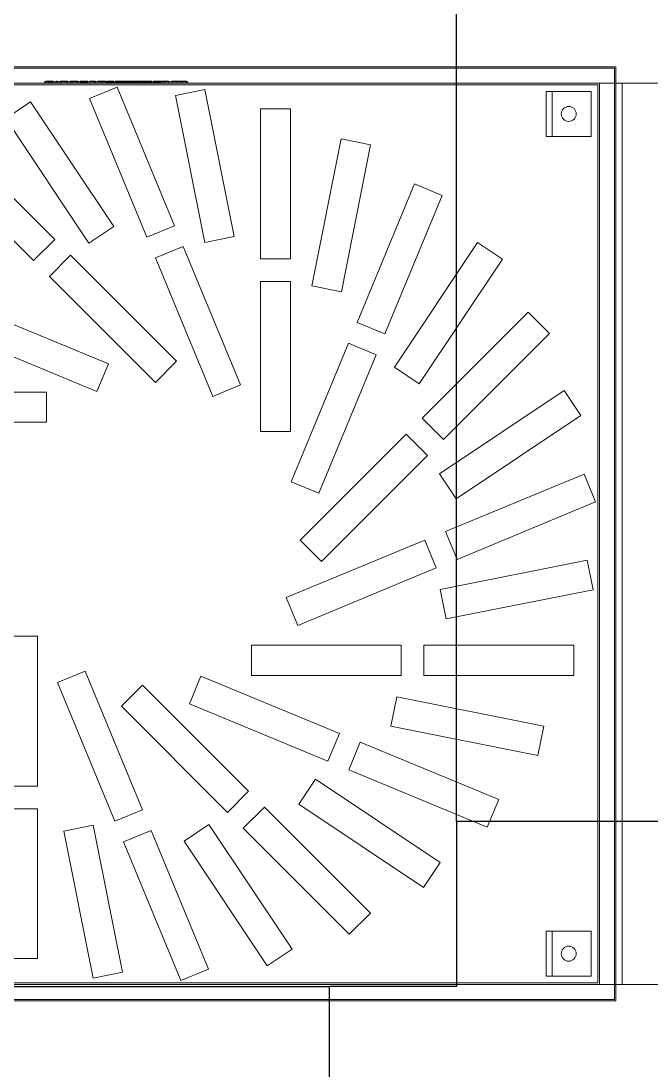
# Model space of a CAD drawing. Header units: inches. Extents: x -172 to 5713, y -54 to 3470.
# Drawn here: x 4688 to 4730, y 972.6 to 1042.6 of the extents above; entities that cross this region are included whole.
import ezdxf

# ---------------------------------------------------------------- set-up
doc = ezdxf.new("R2010")
doc.units = ezdxf.units.IN
doc.header["$MEASUREMENT"] = 0
doc.layers.add('MTY-EMIS-KANALI', color=150, linetype='Continuous', lineweight=0)
doc.layers.add('VDI3805_Objects', color=7, linetype='Continuous', lineweight=0)
doc.layers.add('MTY-UFLEME-KANALI', color=20, linetype='Continuous')

# ---------------------------------------------------------------- blocks, each defined once
blk = doc.blocks.new('150_970_03')
at = {"layer": 'VDI3805_Objects', "color": 7}
for p, q in [((-0.0696, 0.3005), (-0.0696, 0.3015)), ((-0.0696, 0.3015), (0.026, 0.3015)), ((0.026, 0.3005), (0.026, 0.3015)), ((0.026, 0.3005), (-0.0696, 0.3005))]:
    blk.add_line(p, q, dxfattribs=at)
at = {"layer": 'VDI3805_Objects', "color": 38}
for p, q in [((-0.06715, 0.3018), (-0.06884, 0.3018)), ((-0.06884, 0.3018), (-0.06884, 0.3006)), ((-0.06884, 0.3018), (-0.0666, 0.3018)), ((-0.06527, 0.3018), (-0.06715, 0.3018)), ((-0.06715, 0.3018), (-0.06715, 0.3006)), ((-0.0666, 0.3018), (-0.0666, 0.3006)), ((-0.065, 0.3018), (-0.06527, 0.3018)), ((-0.06527, 0.3018), (-0.06527, 0.3006)), ((-0.065, 0.3018), (-0.06382, 0.3018)), ((-0.065, 0.3018), (-0.065, 0.3006)), ((-0.06382, 0.3018), (-0.06382, 0.3006)), ((-0.06094, 0.3018), (-0.06214, 0.3018)), ((-0.06214, 0.3006), (-0.06214, 0.3018)), ((-0.06094, 0.3006), (-0.06094, 0.3018)), ((-0.05834, 0.3018), (-0.05944, 0.3018)), ((-0.05944, 0.3018), (-0.05944, 0.3006)), ((-0.05944, 0.3018), (-0.05833, 0.3018)), ((-0.05532, 0.3018), (-0.05834, 0.3018)), ((-0.05834, 0.3018), (-0.05834, 0.3006)), ((-0.05833, 0.3018), (-0.05833, 0.3006)), ((-0.05833, 0.3018), (-0.05534, 0.3018)), ((-0.05534, 0.3018), (-0.05534, 0.3006)), ((-0.05534, 0.3018), (-0.05414, 0.3018)), ((-0.05414, 0.3018), (-0.05532, 0.3018)), ((-0.05532, 0.3018), (-0.05532, 0.3006)), ((-0.05414, 0.3018), (-0.05414, 0.3006)), ((-0.05134, 0.3018), (-0.05254, 0.3018)), ((-0.05254, 0.3018), (-0.05254, 0.3006)), ((-0.04864, 0.3018), (-0.05134, 0.3018)), ((-0.05134, 0.3018), (-0.05134, 0.3006)), ((-0.04864, 0.3018), (-0.04754, 0.3018)), ((-0.04864, 0.3018), (-0.04864, 0.3006)), ((-0.04754, 0.3018), (-0.04754, 0.3006)), ((-0.04592, 0.3018), (-0.04593, 0.3018)), ((-0.04593, 0.3018), (-0.04593, 0.3006)), ((-0.04593, 0.3018), (-0.04537, 0.3018)), ((-0.04537, 0.3018), (-0.04593, 0.3018)), ((-0.04593, 0.3018), (-0.04593, 0.3006)), ((-0.04593, 0.3018), (-0.04592, 0.3018)), ((-0.04592, 0.3018), (-0.04559, 0.3018)), ((-0.04558, 0.3018), (-0.04592, 0.3018)), ((-0.04592, 0.3018), (-0.04592, 0.3006)), ((-0.04559, 0.3018), (-0.04559, 0.3006)), ((-0.04559, 0.3018), (-0.04532, 0.3018)), ((-0.04531, 0.3018), (-0.04558, 0.3018)), ((-0.04558, 0.3018), (-0.04558, 0.3006)), ((-0.04537, 0.3018), (-0.04537, 0.3006)), ((-0.04537, 0.3018), (-0.04477, 0.3018)), ((-0.04477, 0.3018), (-0.04537, 0.3018)), ((-0.04537, 0.3018), (-0.04537, 0.3006)), ((-0.04532, 0.3018), (-0.04532, 0.3006)), ((-0.04532, 0.3018), (-0.045, 0.3018)), ((-0.04499, 0.3018), (-0.04531, 0.3018)), ((-0.04531, 0.3018), (-0.04531, 0.3006)), ((-0.045, 0.3018), (-0.045, 0.3006)), ((-0.045, 0.3018), (-0.04465, 0.3018)), ((-0.04464, 0.3018), (-0.04499, 0.3018)), ((-0.04499, 0.3018), (-0.04499, 0.3006)), ((-0.04477, 0.3018), (-0.04477, 0.3006)), ((-0.04477, 0.3018), (-0.04415, 0.3018)), ((-0.04415, 0.3018), (-0.04477, 0.3018)), ((-0.04477, 0.3018), (-0.04477, 0.3006)), ((-0.04465, 0.3018), (-0.04465, 0.3006)), ((-0.04465, 0.3018), (-0.04428, 0.3018)), ((-0.04427, 0.3018), (-0.04464, 0.3018)), ((-0.04464, 0.3018), (-0.04464, 0.3006)), ((-0.04428, 0.3018), (-0.04428, 0.3006)), ((-0.04428, 0.3018), (-0.04392, 0.3018)), ((-0.04391, 0.3018), (-0.04427, 0.3018)), ((-0.04427, 0.3018), (-0.04427, 0.3006)), ((-0.04415, 0.3018), (-0.04415, 0.3006)), ((-0.04415, 0.3018), (-0.04353, 0.3018)), ((-0.04353, 0.3018), (-0.04415, 0.3018)), ((-0.04415, 0.3018), (-0.04415, 0.3006)), ((-0.04392, 0.3018), (-0.04392, 0.3006)), ((-0.04392, 0.3018), (-0.04356, 0.3018)), ((-0.04355, 0.3018), (-0.04391, 0.3018)), ((-0.04391, 0.3018), (-0.04391, 0.3006)), ((-0.04356, 0.3018), (-0.04356, 0.3006)), ((-0.04356, 0.3018), (-0.04323, 0.3018)), ((-0.04322, 0.3018), (-0.04355, 0.3018)), ((-0.04355, 0.3018), (-0.04355, 0.3006)), ((-0.04353, 0.3018), (-0.04353, 0.3006)), ((-0.04353, 0.3018), (-0.04294, 0.3018)), ((-0.04294, 0.3018), (-0.04353, 0.3018)), ((-0.04353, 0.3018), (-0.04353, 0.3006)), ((-0.04323, 0.3018), (-0.04323, 0.3006)), ((-0.04323, 0.3018), (-0.04294, 0.3018)), ((-0.04293, 0.3018), (-0.04322, 0.3018)), ((-0.04322, 0.3018), (-0.04322, 0.3006)), ((-0.04294, 0.3018), (-0.04294, 0.3006)), ((-0.04294, 0.3018), (-0.0427, 0.3018)), ((-0.04294, 0.3018), (-0.04294, 0.3006)), ((-0.04294, 0.3018), (-0.04239, 0.3018)), ((-0.04239, 0.3018), (-0.04294, 0.3018)), ((-0.04294, 0.3018), (-0.04294, 0.3006)), ((-0.0427, 0.3018), (-0.04293, 0.3018)), ((-0.04293, 0.3018), (-0.04293, 0.3006)), ((-0.0427, 0.3018), (-0.0427, 0.3006)), ((-0.0427, 0.3018), (-0.04253, 0.3018)), ((-0.04252, 0.3018), (-0.0427, 0.3018)), ((-0.0427, 0.3018), (-0.0427, 0.3006)), ((-0.04253, 0.3018), (-0.04253, 0.3006)), ((-0.04253, 0.3018), (-0.04241, 0.3018)), ((-0.04241, 0.3018), (-0.04252, 0.3018)), ((-0.04252, 0.3018), (-0.04252, 0.3006)), ((-0.04241, 0.3018), (-0.04241, 0.3006)), ((-0.04241, 0.3018), (-0.04238, 0.3018)), ((-0.04238, 0.3018), (-0.04241, 0.3018)), ((-0.04241, 0.3018), (-0.04241, 0.3006)), ((-0.04239, 0.3018), (-0.04239, 0.3006)), ((-0.04239, 0.3018), (-0.04191, 0.3018)), ((-0.04191, 0.3018), (-0.04239, 0.3018)), ((-0.04239, 0.3018), (-0.04239, 0.3006)), ((-0.04238, 0.3018), (-0.04238, 0.3006)), ((-0.04191, 0.3018), (-0.04191, 0.3006)), ((-0.04191, 0.3018), (-0.04152, 0.3018)), ((-0.04152, 0.3018), (-0.04191, 0.3018)), ((-0.04191, 0.3018), (-0.04191, 0.3006)), ((-0.04152, 0.3018), (-0.04152, 0.3006)), ((-0.04152, 0.3018), (-0.04123, 0.3018)), ((-0.04123, 0.3018), (-0.04123, 0.3006)), ((-0.04123, 0.3018), (-0.04105, 0.3018)), ((-0.04105, 0.3018), (-0.04105, 0.3006)), ((-0.04105, 0.3018), (-0.04099, 0.3018)), ((-0.04099, 0.3018), (-0.04099, 0.3006)), ((-0.03944, 0.3018), (-0.03564, 0.3018)), ((-0.03944, 0.3018), (-0.03944, 0.3006)), ((-0.03944, 0.3018), (-0.03674, 0.3018)), ((-0.03674, 0.3018), (-0.03674, 0.3006)), ((-0.03564, 0.3018), (-0.03564, 0.3006)), ((-0.02894, 0.3018), (-0.03414, 0.3018)), ((-0.03414, 0.3018), (-0.03414, 0.3006)), ((-0.03414, 0.3018), (-0.03214, 0.3018)), ((-0.03214, 0.3018), (-0.03214, 0.3006)), ((-0.03214, 0.3018), (-0.03094, 0.3018)), ((-0.03094, 0.3018), (-0.03094, 0.3006)), ((-0.03094, 0.3018), (-0.02894, 0.3018)), ((-0.02894, 0.3018), (-0.02894, 0.3006)), ((-0.02808, 0.3018), (-0.02812, 0.3018)), ((-0.02812, 0.3018), (-0.02812, 0.3006)), ((-0.02808, 0.3018), (-0.02794, 0.3018)), ((-0.02808, 0.3018), (-0.02808, 0.3006)), ((-0.02794, 0.3018), (-0.02794, 0.3006)), ((-0.02794, 0.3018), (-0.02773, 0.3018)), ((-0.02776, 0.3006), (-0.02776, 0.3018)), ((-0.02776, 0.3018), (-0.02772, 0.3018)), ((-0.02773, 0.3018), (-0.02773, 0.3006)), ((-0.02773, 0.3018), (-0.02745, 0.3018)), ((-0.02772, 0.3006), (-0.02772, 0.3018)), ((-0.02772, 0.3018), (-0.02761, 0.3018)), ((-0.02761, 0.3006), (-0.02761, 0.3018)), ((-0.02761, 0.3018), (-0.02743, 0.3018)), ((-0.02745, 0.3018), (-0.02745, 0.3006)), ((-0.02745, 0.3018), (-0.0271, 0.3018)), ((-0.02743, 0.3006), (-0.02743, 0.3018)), ((-0.02743, 0.3018), (-0.02719, 0.3018)), ((-0.02719, 0.3006), (-0.02719, 0.3018)), ((-0.02719, 0.3018), (-0.0269, 0.3018)), ((-0.0271, 0.3018), (-0.0271, 0.3006)), ((-0.0271, 0.3018), (-0.0267, 0.3018)), ((-0.02628, 0.3018), (-0.02695, 0.3018)), ((-0.02695, 0.3018), (-0.02695, 0.3006)), ((-0.02695, 0.3018), (-0.0265, 0.3018)), ((-0.02693, 0.3018), (-0.02695, 0.3018)), ((-0.02695, 0.3018), (-0.02694, 0.3018)), ((-0.02695, 0.3018), (-0.02695, 0.3006)), ((-0.02694, 0.3018), (-0.0269, 0.3018)), ((-0.02694, 0.3018), (-0.02694, 0.3006)), ((-0.02687, 0.3018), (-0.02693, 0.3018)), ((-0.02693, 0.3018), (-0.02693, 0.3006)), ((-0.0269, 0.3006), (-0.0269, 0.3018)), ((-0.0269, 0.3018), (-0.02656, 0.3018)), ((-0.0269, 0.3018), (-0.02684, 0.3018)), ((-0.0269, 0.3018), (-0.0269, 0.3006)), ((-0.0268, 0.3018), (-0.02687, 0.3018)), ((-0.02687, 0.3018), (-0.02687, 0.3006)), ((-0.02674, 0.3018), (-0.02684, 0.3018)), ((-0.02684, 0.3018), (-0.02684, 0.3006)), ((-0.02669, 0.3018), (-0.0268, 0.3018)), ((-0.0268, 0.3018), (-0.0268, 0.3006)), ((-0.02663, 0.3018), (-0.02674, 0.3018)), ((-0.02674, 0.3018), (-0.02674, 0.3006)), ((-0.0267, 0.3018), (-0.0267, 0.3006)), ((-0.0267, 0.3018), (-0.02627, 0.3018)), ((-0.02657, 0.3018), (-0.02669, 0.3018)), ((-0.02669, 0.3018), (-0.02669, 0.3006)), ((-0.0265, 0.3018), (-0.02663, 0.3018)), ((-0.02663, 0.3018), (-0.02663, 0.3006)), ((-0.02643, 0.3018), (-0.02657, 0.3018)), ((-0.02657, 0.3018), (-0.02657, 0.3006)), ((-0.02656, 0.3006), (-0.02656, 0.3018)), ((-0.02656, 0.3018), (-0.0262, 0.3018)), ((-0.02653, 0.3006), (-0.02653, 0.3018)), ((-0.02653, 0.3018), (-0.02652, 0.3018)), ((-0.02652, 0.3006), (-0.02652, 0.3018)), ((-0.02652, 0.3018), (-0.0265, 0.3018)), ((-0.02635, 0.3018), (-0.0265, 0.3018)), ((-0.0265, 0.3018), (-0.0265, 0.3006)), ((-0.0265, 0.3018), (-0.0265, 0.3006)), ((-0.0265, 0.3018), (-0.02582, 0.3018)), ((-0.0265, 0.3006), (-0.0265, 0.3018)), ((-0.0265, 0.3018), (-0.02647, 0.3018)), ((-0.02647, 0.3006), (-0.02647, 0.3018)), ((-0.02647, 0.3018), (-0.02643, 0.3018)), ((-0.02628, 0.3018), (-0.02643, 0.3018)), ((-0.02643, 0.3018), (-0.02643, 0.3006)), ((-0.02643, 0.3006), (-0.02643, 0.3018)), ((-0.02643, 0.3018), (-0.02638, 0.3018)), ((-0.02638, 0.3006), (-0.02638, 0.3018)), ((-0.02638, 0.3018), (-0.02633, 0.3018)), ((-0.0262, 0.3018), (-0.02635, 0.3018)), ((-0.02635, 0.3018), (-0.02635, 0.3006)), ((-0.02633, 0.3006), (-0.02633, 0.3018)), ((-0.02633, 0.3018), (-0.02626, 0.3018)), ((-0.02628, 0.3018), (-0.02628, 0.3006)), ((-0.02627, 0.3018), (-0.02627, 0.3006)), ((-0.02627, 0.3018), (-0.02582, 0.3018)), ((-0.02626, 0.3006), (-0.02626, 0.3018)), ((-0.0262, 0.3018), (-0.02626, 0.3018)), ((-0.0262, 0.3006), (-0.0262, 0.3018)), ((-0.0262, 0.3018), (-0.02582, 0.3018)), ((-0.02492, 0.3018), (-0.0262, 0.3018)), ((-0.0262, 0.3018), (-0.0262, 0.3006)), ((-0.02529, 0.3018), (-0.0262, 0.3018)), ((-0.02582, 0.3006), (-0.02582, 0.3018)), ((-0.02582, 0.3018), (-0.02544, 0.3018)), ((-0.02582, 0.3018), (-0.02537, 0.3018)), ((-0.02582, 0.3018), (-0.02582, 0.3006)), ((-0.02582, 0.3018), (-0.02529, 0.3018)), ((-0.02544, 0.3006), (-0.02544, 0.3018)), ((-0.02544, 0.3018), (-0.02508, 0.3018)), ((-0.02494, 0.3018), (-0.02537, 0.3018)), ((-0.02537, 0.3018), (-0.02537, 0.3006)), ((-0.02529, 0.3018), (-0.02529, 0.3006)), ((-0.02529, 0.3018), (-0.02492, 0.3018)), ((-0.02508, 0.3006), (-0.02508, 0.3018)), ((-0.02508, 0.3018), (-0.02474, 0.3018)), ((-0.02454, 0.3018), (-0.02494, 0.3018)), ((-0.02494, 0.3018), (-0.02494, 0.3006)), ((-0.02492, 0.3018), (-0.02492, 0.3006)), ((-0.02474, 0.3006), (-0.02474, 0.3018)), ((-0.02474, 0.3018), (-0.02445, 0.3018)), ((-0.02419, 0.3018), (-0.02454, 0.3018)), ((-0.02454, 0.3018), (-0.02454, 0.3006)), ((-0.02445, 0.3006), (-0.02445, 0.3018)), ((-0.02445, 0.3018), (-0.02421, 0.3018)), ((-0.02421, 0.3006), (-0.02421, 0.3018)), ((-0.02421, 0.3018), (-0.02403, 0.3018)), ((-0.02391, 0.3018), (-0.02419, 0.3018)), ((-0.02419, 0.3018), (-0.02419, 0.3006)), ((-0.02403, 0.3006), (-0.02403, 0.3018)), ((-0.02403, 0.3018), (-0.02392, 0.3018)), ((-0.02392, 0.3006), (-0.02392, 0.3018)), ((-0.02388, 0.3018), (-0.02392, 0.3018)), ((-0.02391, 0.3018), (-0.0237, 0.3018)), ((-0.02391, 0.3018), (-0.02391, 0.3006)), ((-0.02388, 0.3006), (-0.02388, 0.3018)), ((-0.0237, 0.3018), (-0.0237, 0.3006)), ((-0.0237, 0.3018), (-0.02356, 0.3018)), ((-0.02356, 0.3018), (-0.02356, 0.3006)), ((-0.02356, 0.3018), (-0.02352, 0.3018)), ((-0.02352, 0.3018), (-0.02352, 0.3006)), ((-0.02205, 0.3018), (-0.0224, 0.3018)), ((-0.0224, 0.3018), (-0.0224, 0.3006)), ((-0.0224, 0.3018), (-0.01929, 0.3018)), ((-0.01894, 0.3018), (-0.02205, 0.3018)), ((-0.02205, 0.3018), (-0.02205, 0.3006)), ((-0.01881, 0.3018), (-0.02192, 0.3018)), ((-0.02192, 0.3018), (-0.02192, 0.3006)), ((-0.02192, 0.3018), (-0.01351, 0.3018)), ((-0.02119, 0.3018), (-0.02155, 0.3018)), ((-0.02155, 0.3018), (-0.02155, 0.3006)), ((-0.02155, 0.3018), (-0.01844, 0.3018)), ((-0.01808, 0.3018), (-0.02119, 0.3018)), ((-0.02119, 0.3018), (-0.02119, 0.3006)), ((-0.02035, 0.3018), (-0.0207, 0.3018)), ((-0.0207, 0.3018), (-0.0207, 0.3006)), ((-0.0207, 0.3018), (-0.01759, 0.3018)), ((-0.01724, 0.3018), (-0.02035, 0.3018)), ((-0.02035, 0.3018), (-0.02035, 0.3006)), ((-0.01949, 0.3018), (-0.01984, 0.3018)), ((-0.01984, 0.3018), (-0.01984, 0.3006)), ((-0.01984, 0.3018), (-0.01673, 0.3018)), ((-0.01708, 0.3018), (-0.01949, 0.3018)), ((-0.01949, 0.3018), (-0.01949, 0.3006)), ((-0.01929, 0.3018), (-0.01929, 0.3006)), ((-0.01929, 0.3018), (-0.01894, 0.3018)), ((-0.01864, 0.3018), (-0.01899, 0.3018)), ((-0.01899, 0.3018), (-0.01899, 0.3006)), ((-0.01899, 0.3018), (-0.01758, 0.3018)), ((-0.01894, 0.3018), (-0.01894, 0.3006)), ((-0.0104, 0.3018), (-0.01881, 0.3018)), ((-0.01881, 0.3018), (-0.01881, 0.3006)), ((-0.01793, 0.3018), (-0.01864, 0.3018)), ((-0.01864, 0.3018), (-0.01864, 0.3006)), ((-0.01844, 0.3018), (-0.01844, 0.3006)), ((-0.01844, 0.3018), (-0.01808, 0.3018)), ((-0.01808, 0.3018), (-0.01808, 0.3006)), ((-0.01758, 0.3018), (-0.01793, 0.3018)), ((-0.01793, 0.3018), (-0.01793, 0.3006)), ((-0.01759, 0.3018), (-0.01759, 0.3006)), ((-0.01759, 0.3018), (-0.01724, 0.3018)), ((-0.01758, 0.3018), (-0.01758, 0.3006)), ((-0.01724, 0.3018), (-0.01724, 0.3006)), ((-0.01673, 0.3018), (-0.01708, 0.3018)), ((-0.01708, 0.3018), (-0.01708, 0.3006)), ((-0.01673, 0.3018), (-0.01673, 0.3006)), ((-0.01604, 0.3018), (-0.01293, 0.3018)), ((-0.01569, 0.3018), (-0.01604, 0.3018)), ((-0.01604, 0.3018), (-0.01604, 0.3006)), ((-0.01344, 0.3018), (-0.0157, 0.3018)), ((-0.0157, 0.3018), (-0.0157, 0.3006)), ((-0.0157, 0.3018), (-0.01535, 0.3018)), ((-0.01258, 0.3018), (-0.01569, 0.3018)), ((-0.01569, 0.3018), (-0.01569, 0.3006)), ((-0.01535, 0.3018), (-0.01379, 0.3018)), ((-0.01535, 0.3018), (-0.01535, 0.3006)), ((-0.0152, 0.3018), (-0.01208, 0.3018)), ((-0.01485, 0.3018), (-0.0152, 0.3018)), ((-0.0152, 0.3018), (-0.0152, 0.3006)), ((-0.01428, 0.3018), (-0.01485, 0.3018)), ((-0.01485, 0.3018), (-0.01485, 0.3006)), ((-0.01485, 0.3018), (-0.01457, 0.3018)), ((-0.01173, 0.3018), (-0.01485, 0.3018)), ((-0.01485, 0.3018), (-0.01485, 0.3006)), ((-0.01457, 0.3018), (-0.01457, 0.3006)), ((-0.01457, 0.3018), (-0.01428, 0.3018)), ((-0.01434, 0.3018), (-0.01123, 0.3018)), ((-0.01399, 0.3018), (-0.01434, 0.3018)), ((-0.01434, 0.3018), (-0.01434, 0.3006)), ((-0.01428, 0.3018), (-0.01428, 0.3006)), ((-0.01088, 0.3018), (-0.01399, 0.3018)), ((-0.01399, 0.3018), (-0.01399, 0.3006)), ((-0.01379, 0.3018), (-0.01379, 0.3006)), ((-0.01379, 0.3018), (-0.01344, 0.3018)), ((-0.01351, 0.3018), (-0.0104, 0.3018)), ((-0.01351, 0.3018), (-0.01351, 0.3006)), ((-0.01344, 0.3018), (-0.01344, 0.3006)), ((-0.01293, 0.3018), (-0.01293, 0.3006)), ((-0.01293, 0.3018), (-0.01258, 0.3018)), ((-0.01258, 0.3018), (-0.01258, 0.3006)), ((-0.01208, 0.3018), (-0.01208, 0.3006)), ((-0.01208, 0.3018), (-0.01173, 0.3018)), ((-0.01173, 0.3018), (-0.01173, 0.3006)), ((-0.01123, 0.3018), (-0.01123, 0.3006)), ((-0.01123, 0.3018), (-0.01088, 0.3018)), ((-0.01088, 0.3018), (-0.01088, 0.3006)), ((-0.0104, 0.3018), (-0.0104, 0.3006)), ((-0.00988, 0.3018), (-0.01, 0.3018)), ((-0.01, 0.3018), (-0.01, 0.3006)), ((-0.00954, 0.3018), (-0.00988, 0.3018)), ((-0.00988, 0.3018), (-0.00988, 0.3006)), ((-0.00899, 0.3018), (-0.00954, 0.3018)), ((-0.00954, 0.3018), (-0.00954, 0.3006)), ((-0.00824, 0.3018), (-0.00899, 0.3018)), ((-0.00899, 0.3018), (-0.00899, 0.3006)), ((-0.00733, 0.3018), (-0.00824, 0.3018)), ((-0.00824, 0.3018), (-0.00824, 0.3006)), ((-0.0063, 0.3018), (-0.00733, 0.3018)), ((-0.00733, 0.3018), (-0.00733, 0.3006)), ((-0.00724, 0.3018), (-0.0073, 0.3018)), ((-0.0073, 0.3006), (-0.0073, 0.3018)), ((-0.00724, 0.3006), (-0.00724, 0.3018)), ((-0.00705, 0.3018), (-0.00724, 0.3018)), ((-0.00705, 0.3006), (-0.00705, 0.3018)), ((-0.00674, 0.3018), (-0.00705, 0.3018)), ((-0.00674, 0.3006), (-0.00674, 0.3018)), ((-0.00633, 0.3018), (-0.00674, 0.3018)), ((-0.00633, 0.3006), (-0.00633, 0.3018)), ((-0.00583, 0.3018), (-0.00633, 0.3018)), ((-0.00517, 0.3018), (-0.0063, 0.3018)), ((-0.0063, 0.3018), (-0.0063, 0.3006)), ((-0.00583, 0.3006), (-0.00583, 0.3018)), ((-0.00526, 0.3018), (-0.00583, 0.3018)), ((-0.00464, 0.3018), (-0.00526, 0.3018)), ((-0.00526, 0.3006), (-0.00526, 0.3018)), ((-0.004, 0.3018), (-0.00517, 0.3018)), ((-0.00517, 0.3018), (-0.00517, 0.3006)), ((-0.00464, 0.3006), (-0.00464, 0.3018)), ((-0.004, 0.3018), (-0.00464, 0.3018)), ((-0.00283, 0.3018), (-0.004, 0.3018)), ((-0.004, 0.3018), (-0.004, 0.3006)), ((-0.00336, 0.3018), (-0.004, 0.3018)), ((-0.00336, 0.3006), (-0.00336, 0.3018)), ((-0.00274, 0.3018), (-0.00336, 0.3018)), ((-0.0017, 0.3018), (-0.00283, 0.3018)), ((-0.00283, 0.3018), (-0.00283, 0.3006)), ((-0.00274, 0.3006), (-0.00274, 0.3018)), ((-0.00217, 0.3018), (-0.00274, 0.3018)), ((-0.00217, 0.3006), (-0.00217, 0.3018)), ((-0.00167, 0.3018), (-0.00217, 0.3018)), ((-0.00067, 0.3018), (-0.0017, 0.3018)), ((-0.0017, 0.3018), (-0.0017, 0.3006)), ((-0.00167, 0.3006), (-0.00167, 0.3018)), ((-0.00126, 0.3018), (-0.00167, 0.3018)), ((-0.00126, 0.3006), (-0.00126, 0.3018)), ((-0.00095, 0.3018), (-0.00126, 0.3018)), ((-0.00095, 0.3006), (-0.00095, 0.3018)), ((-0.00076, 0.3018), (-0.00095, 0.3018)), ((-0.0007, 0.3018), (-0.00076, 0.3018)), ((-0.00076, 0.3006), (-0.00076, 0.3018)), ((-0.0007, 0.3006), (-0.0007, 0.3018)), ((0.00024, 0.3018), (-0.00067, 0.3018)), ((-0.00067, 0.3018), (-0.00067, 0.3006)), ((0.00099, 0.3018), (0.00024, 0.3018)), ((0.00024, 0.3018), (0.00024, 0.3006)), ((0.00154, 0.3018), (0.00099, 0.3018)), ((0.00099, 0.3018), (0.00099, 0.3006)), ((0.00188, 0.3018), (0.00154, 0.3018)), ((0.00154, 0.3018), (0.00154, 0.3006)), ((0.002, 0.3018), (0.00188, 0.3018)), ((0.00188, 0.3018), (0.00188, 0.3006)), ((0.002, 0.3018), (0.002, 0.3006)), ((0.00572, 0.3018), (0.0031, 0.3018)), ((0.0031, 0.3018), (0.0031, 0.3006)), ((0.0031, 0.3018), (0.00716, 0.3018)), ((0.00372, 0.3018), (0.00382, 0.3018)), ((0.00372, 0.3018), (0.0038, 0.3018)), ((0.00372, 0.3018), (0.00372, 0.3006)), ((0.0038, 0.3018), (0.00405, 0.3018)), ((0.0038, 0.3018), (0.0038, 0.3006)), ((0.00382, 0.3018), (0.00382, 0.3006)), ((0.00382, 0.3018), (0.00407, 0.3018)), ((0.00405, 0.3018), (0.00445, 0.3018)), ((0.00405, 0.3018), (0.00405, 0.3006)), ((0.00407, 0.3018), (0.00407, 0.3006)), ((0.00407, 0.3018), (0.00449, 0.3018)), ((0.00445, 0.3018), (0.005, 0.3018)), ((0.00445, 0.3018), (0.00445, 0.3006)), ((0.00449, 0.3018), (0.00449, 0.3006)), ((0.00449, 0.3018), (0.00504, 0.3018)), ((0.005, 0.3018), (0.00566, 0.3018)), ((0.005, 0.3018), (0.005, 0.3006)), ((0.00504, 0.3018), (0.00504, 0.3006)), ((0.00504, 0.3018), (0.00572, 0.3018)), ((0.00642, 0.3018), (0.00566, 0.3018)), ((0.00566, 0.3018), (0.00566, 0.3006)), ((0.00572, 0.3018), (0.00572, 0.3006)), ((0.00725, 0.3018), (0.00642, 0.3018)), ((0.00642, 0.3018), (0.00642, 0.3006)), ((0.0065, 0.3006), (0.0065, 0.3018)), ((0.0065, 0.3018), (0.00653, 0.3018)), ((0.00653, 0.3006), (0.00653, 0.3018)), ((0.00653, 0.3018), (0.00662, 0.3018)), ((0.00662, 0.3006), (0.00662, 0.3018)), ((0.00662, 0.3018), (0.00677, 0.3018)), ((0.00697, 0.3018), (0.00677, 0.3018)), ((0.00677, 0.3006), (0.00677, 0.3018)), ((0.00697, 0.3006), (0.00697, 0.3018)), ((0.00721, 0.3018), (0.00697, 0.3018)), ((0.00716, 0.3018), (0.00716, 0.3006)), ((0.00716, 0.3018), (0.0103, 0.3018)), ((0.00721, 0.3006), (0.00721, 0.3018)), ((0.00749, 0.3018), (0.00721, 0.3018)), ((0.0081, 0.3018), (0.00725, 0.3018)), ((0.00725, 0.3018), (0.00725, 0.3006)), ((0.00749, 0.3006), (0.00749, 0.3018)), ((0.00779, 0.3018), (0.00749, 0.3018)), ((0.00779, 0.3006), (0.00779, 0.3018)), ((0.0081, 0.3018), (0.00779, 0.3018)), ((0.0131, 0.3018), (0.0081, 0.3018)), ((0.0081, 0.3018), (0.0081, 0.3006)), ((0.0081, 0.3006), (0.0081, 0.3018)), ((0.0081, 0.3018), (0.0104, 0.3018)), ((0.0103, 0.3018), (0.0131, 0.3018)), ((0.0103, 0.3018), (0.0103, 0.3006)), ((0.0104, 0.3006), (0.0104, 0.3018)), ((0.0131, 0.3018), (0.0131, 0.3006)), ((0.025, 0.3018), (0.0153, 0.3018)), ((0.0153, 0.3018), (0.0153, 0.3006)), ((0.0153, 0.3018), (0.0185, 0.3018)), ((0.0185, 0.3018), (0.0218, 0.3018)), ((0.0185, 0.3018), (0.0185, 0.3006)), ((0.0218, 0.3018), (0.0218, 0.3006)), ((0.0218, 0.3018), (0.025, 0.3018)), ((0.025, 0.3018), (0.025, 0.3006)), ((-0.06884, 0.3006), (-0.06715, 0.3006)), ((-0.0666, 0.3006), (-0.06884, 0.3006)), ((-0.06715, 0.3006), (-0.06527, 0.3006)), ((-0.06527, 0.3006), (-0.065, 0.3006)), ((-0.06382, 0.3006), (-0.065, 0.3006)), ((-0.06094, 0.3006), (-0.06214, 0.3006)), ((-0.05944, 0.3006), (-0.05834, 0.3006)), ((-0.05833, 0.3006), (-0.05944, 0.3006)), ((-0.05834, 0.3006), (-0.05532, 0.3006)), ((-0.05534, 0.3006), (-0.05833, 0.3006)), ((-0.05414, 0.3006), (-0.05534, 0.3006)), ((-0.05532, 0.3006), (-0.05414, 0.3006)), ((-0.05254, 0.3006), (-0.05134, 0.3006)), ((-0.05134, 0.3006), (-0.04864, 0.3006)), ((-0.04754, 0.3006), (-0.04864, 0.3006)), ((-0.04593, 0.3006), (-0.04592, 0.3006)), ((-0.04537, 0.3006), (-0.04593, 0.3006)), ((-0.04593, 0.3006), (-0.04537, 0.3006)), ((-0.04592, 0.3006), (-0.04593, 0.3006)), ((-0.04559, 0.3006), (-0.04592, 0.3006)), ((-0.04592, 0.3006), (-0.04558, 0.3006)), ((-0.04532, 0.3006), (-0.04559, 0.3006)), ((-0.04558, 0.3006), (-0.04531, 0.3006)), ((-0.04477, 0.3006), (-0.04537, 0.3006)), ((-0.04537, 0.3006), (-0.04477, 0.3006)), ((-0.045, 0.3006), (-0.04532, 0.3006)), ((-0.04531, 0.3006), (-0.04499, 0.3006)), ((-0.04465, 0.3006), (-0.045, 0.3006)), ((-0.04499, 0.3006), (-0.04464, 0.3006)), ((-0.04415, 0.3006), (-0.04477, 0.3006)), ((-0.04477, 0.3006), (-0.04415, 0.3006)), ((-0.04428, 0.3006), (-0.04465, 0.3006)), ((-0.04464, 0.3006), (-0.04427, 0.3006)), ((-0.04392, 0.3006), (-0.04428, 0.3006)), ((-0.04427, 0.3006), (-0.04391, 0.3006)), ((-0.04353, 0.3006), (-0.04415, 0.3006)), ((-0.04415, 0.3006), (-0.04353, 0.3006)), ((-0.04356, 0.3006), (-0.04392, 0.3006)), ((-0.04391, 0.3006), (-0.04355, 0.3006)), ((-0.04323, 0.3006), (-0.04356, 0.3006)), ((-0.04355, 0.3006), (-0.04322, 0.3006)), ((-0.04294, 0.3006), (-0.04353, 0.3006)), ((-0.04353, 0.3006), (-0.04294, 0.3006)), ((-0.04294, 0.3006), (-0.04323, 0.3006)), ((-0.04322, 0.3006), (-0.04293, 0.3006)), ((-0.0427, 0.3006), (-0.04294, 0.3006)), ((-0.04239, 0.3006), (-0.04294, 0.3006)), ((-0.04294, 0.3006), (-0.04239, 0.3006)), ((-0.04293, 0.3006), (-0.0427, 0.3006)), ((-0.04253, 0.3006), (-0.0427, 0.3006)), ((-0.0427, 0.3006), (-0.04252, 0.3006)), ((-0.04241, 0.3006), (-0.04253, 0.3006)), ((-0.04252, 0.3006), (-0.04241, 0.3006)), ((-0.04238, 0.3006), (-0.04241, 0.3006)), ((-0.04241, 0.3006), (-0.04238, 0.3006)), ((-0.04191, 0.3006), (-0.04239, 0.3006)), ((-0.04239, 0.3006), (-0.04191, 0.3006)), ((-0.04152, 0.3006), (-0.04191, 0.3006)), ((-0.04191, 0.3006), (-0.04152, 0.3006)), ((-0.04123, 0.3006), (-0.04152, 0.3006)), ((-0.04105, 0.3006), (-0.04123, 0.3006)), ((-0.04099, 0.3006), (-0.04105, 0.3006)), ((-0.03564, 0.3006), (-0.03944, 0.3006)), ((-0.03674, 0.3006), (-0.03944, 0.3006)), ((-0.03414, 0.3006), (-0.02894, 0.3006)), ((-0.03214, 0.3006), (-0.03414, 0.3006)), ((-0.03094, 0.3006), (-0.03214, 0.3006)), ((-0.02894, 0.3006), (-0.03094, 0.3006)), ((-0.02812, 0.3006), (-0.02808, 0.3006)), ((-0.02794, 0.3006), (-0.02808, 0.3006)), ((-0.02773, 0.3006), (-0.02794, 0.3006)), ((-0.02772, 0.3006), (-0.02776, 0.3006)), ((-0.02745, 0.3006), (-0.02773, 0.3006)), ((-0.02761, 0.3006), (-0.02772, 0.3006)), ((-0.02743, 0.3006), (-0.02761, 0.3006)), ((-0.0271, 0.3006), (-0.02745, 0.3006)), ((-0.02719, 0.3006), (-0.02743, 0.3006)), ((-0.0269, 0.3006), (-0.02719, 0.3006)), ((-0.0267, 0.3006), (-0.0271, 0.3006)), ((-0.02695, 0.3006), (-0.02628, 0.3006)), ((-0.0265, 0.3006), (-0.02695, 0.3006)), ((-0.02694, 0.3006), (-0.02695, 0.3006)), ((-0.02695, 0.3006), (-0.02694, 0.3006)), ((-0.02693, 0.3006), (-0.02695, 0.3006)), ((-0.0269, 0.3006), (-0.02694, 0.3006)), ((-0.02687, 0.3006), (-0.02693, 0.3006)), ((-0.02656, 0.3006), (-0.0269, 0.3006)), ((-0.02684, 0.3006), (-0.0269, 0.3006)), ((-0.0268, 0.3006), (-0.02687, 0.3006)), ((-0.02684, 0.3006), (-0.02674, 0.3006)), ((-0.02669, 0.3006), (-0.0268, 0.3006)), ((-0.02674, 0.3006), (-0.02663, 0.3006)), ((-0.02627, 0.3006), (-0.0267, 0.3006)), ((-0.02657, 0.3006), (-0.02669, 0.3006)), ((-0.02663, 0.3006), (-0.0265, 0.3006)), ((-0.02643, 0.3006), (-0.02657, 0.3006)), ((-0.0262, 0.3006), (-0.02656, 0.3006)), ((-0.02652, 0.3006), (-0.02653, 0.3006)), ((-0.0265, 0.3006), (-0.02652, 0.3006)), ((-0.0265, 0.3006), (-0.02635, 0.3006)), ((-0.02582, 0.3006), (-0.0265, 0.3006)), ((-0.02647, 0.3006), (-0.0265, 0.3006)), ((-0.02643, 0.3006), (-0.02647, 0.3006)), ((-0.02628, 0.3006), (-0.02643, 0.3006)), ((-0.02638, 0.3006), (-0.02643, 0.3006)), ((-0.02633, 0.3006), (-0.02638, 0.3006)), ((-0.02635, 0.3006), (-0.0262, 0.3006)), ((-0.02626, 0.3006), (-0.02633, 0.3006)), ((-0.02582, 0.3006), (-0.02627, 0.3006)), ((-0.02626, 0.3006), (-0.0262, 0.3006)), ((-0.02582, 0.3006), (-0.0262, 0.3006)), ((-0.0262, 0.3006), (-0.02492, 0.3006)), ((-0.0262, 0.3006), (-0.02529, 0.3006)), ((-0.02544, 0.3006), (-0.02582, 0.3006)), ((-0.02537, 0.3006), (-0.02582, 0.3006)), ((-0.02529, 0.3006), (-0.02582, 0.3006)), ((-0.02508, 0.3006), (-0.02544, 0.3006)), ((-0.02537, 0.3006), (-0.02494, 0.3006)), ((-0.02492, 0.3006), (-0.02529, 0.3006)), ((-0.02474, 0.3006), (-0.02508, 0.3006)), ((-0.02494, 0.3006), (-0.02454, 0.3006)), ((-0.02445, 0.3006), (-0.02474, 0.3006)), ((-0.02454, 0.3006), (-0.02419, 0.3006)), ((-0.02421, 0.3006), (-0.02445, 0.3006)), ((-0.02403, 0.3006), (-0.02421, 0.3006)), ((-0.02419, 0.3006), (-0.02391, 0.3006)), ((-0.02392, 0.3006), (-0.02403, 0.3006)), ((-0.02392, 0.3006), (-0.02388, 0.3006)), ((-0.0237, 0.3006), (-0.02391, 0.3006)), ((-0.02356, 0.3006), (-0.0237, 0.3006)), ((-0.02352, 0.3006), (-0.02356, 0.3006)), ((-0.0224, 0.3006), (-0.02205, 0.3006)), ((-0.01929, 0.3006), (-0.0224, 0.3006)), ((-0.02205, 0.3006), (-0.01894, 0.3006)), ((-0.02192, 0.3006), (-0.01881, 0.3006)), ((-0.01351, 0.3006), (-0.02192, 0.3006)), ((-0.02155, 0.3006), (-0.02119, 0.3006)), ((-0.01844, 0.3006), (-0.02155, 0.3006)), ((-0.02119, 0.3006), (-0.01808, 0.3006)), ((-0.0207, 0.3006), (-0.02035, 0.3006)), ((-0.01759, 0.3006), (-0.0207, 0.3006)), ((-0.02035, 0.3006), (-0.01724, 0.3006)), ((-0.01984, 0.3006), (-0.01949, 0.3006)), ((-0.01673, 0.3006), (-0.01984, 0.3006)), ((-0.01949, 0.3006), (-0.01708, 0.3006)), ((-0.01894, 0.3006), (-0.01929, 0.3006)), ((-0.01899, 0.3006), (-0.01864, 0.3006)), ((-0.01758, 0.3006), (-0.01899, 0.3006)), ((-0.01881, 0.3006), (-0.0104, 0.3006)), ((-0.01864, 0.3006), (-0.01793, 0.3006)), ((-0.01808, 0.3006), (-0.01844, 0.3006)), ((-0.01793, 0.3006), (-0.01758, 0.3006)), ((-0.01724, 0.3006), (-0.01759, 0.3006)), ((-0.01708, 0.3006), (-0.01673, 0.3006)), ((-0.01293, 0.3006), (-0.01604, 0.3006)), ((-0.01604, 0.3006), (-0.01569, 0.3006)), ((-0.0157, 0.3006), (-0.01344, 0.3006)), ((-0.01535, 0.3006), (-0.0157, 0.3006)), ((-0.01569, 0.3006), (-0.01258, 0.3006)), ((-0.01379, 0.3006), (-0.01535, 0.3006)), ((-0.01208, 0.3006), (-0.0152, 0.3006)), ((-0.0152, 0.3006), (-0.01485, 0.3006)), ((-0.01485, 0.3006), (-0.01428, 0.3006)), ((-0.01457, 0.3006), (-0.01485, 0.3006)), ((-0.01485, 0.3006), (-0.01173, 0.3006)), ((-0.01428, 0.3006), (-0.01457, 0.3006)), ((-0.01123, 0.3006), (-0.01434, 0.3006)), ((-0.01434, 0.3006), (-0.01399, 0.3006)), ((-0.01399, 0.3006), (-0.01088, 0.3006)), ((-0.01344, 0.3006), (-0.01379, 0.3006)), ((-0.0104, 0.3006), (-0.01351, 0.3006)), ((-0.01258, 0.3006), (-0.01293, 0.3006)), ((-0.01173, 0.3006), (-0.01208, 0.3006)), ((-0.01088, 0.3006), (-0.01123, 0.3006)), ((-0.00988, 0.3006), (-0.01, 0.3006)), ((-0.00988, 0.3006), (-0.00954, 0.3006)), ((-0.00954, 0.3006), (-0.00899, 0.3006)), ((-0.00899, 0.3006), (-0.00824, 0.3006)), ((-0.00824, 0.3006), (-0.00733, 0.3006)), ((-0.00733, 0.3006), (-0.0063, 0.3006)), ((-0.0073, 0.3006), (-0.00724, 0.3006)), ((-0.00724, 0.3006), (-0.00705, 0.3006)), ((-0.00705, 0.3006), (-0.00674, 0.3006)), ((-0.00674, 0.3006), (-0.00633, 0.3006)), ((-0.00633, 0.3006), (-0.00583, 0.3006)), ((-0.0063, 0.3006), (-0.00517, 0.3006)), ((-0.00583, 0.3006), (-0.00526, 0.3006)), ((-0.00526, 0.3006), (-0.00464, 0.3006)), ((-0.00517, 0.3006), (-0.004, 0.3006)), ((-0.00464, 0.3006), (-0.004, 0.3006)), ((-0.004, 0.3006), (-0.00283, 0.3006)), ((-0.004, 0.3006), (-0.00336, 0.3006)), ((-0.00336, 0.3006), (-0.00274, 0.3006)), ((-0.00283, 0.3006), (-0.0017, 0.3006)), ((-0.00274, 0.3006), (-0.00217, 0.3006)), ((-0.00217, 0.3006), (-0.00167, 0.3006)), ((-0.00067, 0.3006), (-0.0017, 0.3006)), ((-0.00167, 0.3006), (-0.00126, 0.3006)), ((-0.00126, 0.3006), (-0.00095, 0.3006)), ((-0.00095, 0.3006), (-0.00076, 0.3006)), ((-0.00076, 0.3006), (-0.0007, 0.3006)), ((0.00024, 0.3006), (-0.00067, 0.3006)), ((0.00099, 0.3006), (0.00024, 0.3006)), ((0.00154, 0.3006), (0.00099, 0.3006)), ((0.00188, 0.3006), (0.00154, 0.3006)), ((0.002, 0.3006), (0.00188, 0.3006)), ((0.0031, 0.3006), (0.00572, 0.3006)), ((0.00716, 0.3006), (0.0031, 0.3006)), ((0.00382, 0.3006), (0.00372, 0.3006)), ((0.0038, 0.3006), (0.00372, 0.3006)), ((0.00405, 0.3006), (0.0038, 0.3006)), ((0.00407, 0.3006), (0.00382, 0.3006)), ((0.00445, 0.3006), (0.00405, 0.3006)), ((0.00449, 0.3006), (0.00407, 0.3006)), ((0.005, 0.3006), (0.00445, 0.3006)), ((0.00504, 0.3006), (0.00449, 0.3006)), ((0.00566, 0.3006), (0.005, 0.3006)), ((0.00572, 0.3006), (0.00504, 0.3006)), ((0.00566, 0.3006), (0.00642, 0.3006)), ((0.00642, 0.3006), (0.00725, 0.3006)), ((0.00653, 0.3006), (0.0065, 0.3006)), ((0.00662, 0.3006), (0.00653, 0.3006)), ((0.00677, 0.3006), (0.00662, 0.3006)), ((0.00677, 0.3006), (0.00697, 0.3006)), ((0.00697, 0.3006), (0.00721, 0.3006)), ((0.0103, 0.3006), (0.00716, 0.3006)), ((0.00721, 0.3006), (0.00749, 0.3006)), ((0.00725, 0.3006), (0.0081, 0.3006)), ((0.00749, 0.3006), (0.00779, 0.3006)), ((0.00779, 0.3006), (0.0081, 0.3006)), ((0.0081, 0.3006), (0.0131, 0.3006)), ((0.0104, 0.3006), (0.0081, 0.3006)), ((0.0131, 0.3006), (0.0103, 0.3006)), ((0.0153, 0.3006), (0.025, 0.3006)), ((0.0185, 0.3006), (0.0153, 0.3006)), ((0.0218, 0.3006), (0.0185, 0.3006)), ((0.025, 0.3006), (0.0218, 0.3006))]:
    blk.add_line(p, q, dxfattribs=at)
blk = doc.blocks.new('70003_970_03')
at = {"layer": 'VDI3805_Objects', "color": 7}
for p, q in [((0.3115, 0.3115), (-0.3115, 0.3115)), ((0.3115, -0.3115), (0.3115, 0.3115)), ((-0.03971, 0.29023), (-0.02124, 0.29788)), ((-0.02124, 0.29788), (0.01703, 0.20549)), ((0.01767, 0.2924), (0.03729, 0.2963)), ((0.03729, 0.2963), (0.0568, 0.19822)), ((-0.09557, 0.2769), (-0.07894, 0.28802)), ((-0.07894, 0.28802), (-0.02338, 0.20487)), ((-0.00145, 0.19784), (-0.03971, 0.29023)), ((0.03718, 0.19432), (0.01767, 0.2924)), ((0.07437, 0.28333), (0.09438, 0.28333)), ((0.07437, 0.18333), (0.07437, 0.28333)), ((0.09438, 0.18333), (0.09438, 0.28333)), ((-0.04001, 0.19376), (-0.09557, 0.2769)), ((-0.13361, 0.26708), (-0.0629, 0.19637)), ((0.10871, 0.1653), (0.12822, 0.26338)), ((0.12822, 0.26338), (0.14784, 0.25948)), ((0.14784, 0.25948), (0.12833, 0.1614)), ((-0.07705, 0.18223), (-0.14776, 0.25294)), ((0.13887, 0.14092), (0.17714, 0.2333)), ((0.17714, 0.2333), (0.19562, 0.22565)), ((0.19562, 0.22565), (0.15735, 0.13326)), ((-0.02338, 0.20487), (-0.04001, 0.19376)), ((0.01703, 0.20549), (-0.00145, 0.19784)), ((-0.0629, 0.19637), (-0.07705, 0.18223)), ((0.0568, 0.19822), (0.03718, 0.19432)), ((0.0043, 0.18398), (0.02277, 0.19163)), ((0.02277, 0.19163), (0.06104, 0.09925)), ((0.1637, 0.11112), (0.21925, 0.19426)), ((0.21925, 0.19426), (0.23588, 0.18315)), ((-0.06644, 0.17162), (-0.0523, 0.18576)), ((-0.0523, 0.18576), (0.01841, 0.11505)), ((0.04256, 0.09159), (0.0043, 0.18398)), ((0.07437, 0.18333), (0.09438, 0.18333)), ((0.23588, 0.18315), (0.18032, 0.1)), ((0.00427, 0.10091), (-0.06644, 0.17162)), ((0.07437, 0.16833), (0.09438, 0.16833)), ((0.07437, 0.06833), (0.07437, 0.16833)), ((0.09438, 0.06833), (0.09438, 0.16833)), ((0.12833, 0.1614), (0.10871, 0.1653)), ((-0.1194, 0.15161), (-0.02702, 0.11334)), ((0.18223, 0.07705), (0.25294, 0.14776)), ((0.25294, 0.14776), (0.26708, 0.13361)), ((0.15735, 0.13326), (0.13887, 0.14092)), ((-0.03467, 0.09486), (-0.12706, 0.13313)), ((0.26708, 0.13361), (0.19637, 0.0629)), ((0.09486, 0.03467), (0.13313, 0.12706)), ((0.13313, 0.12706), (0.15161, 0.1194)), ((0.15161, 0.1194), (0.11334, 0.02702)), ((-0.02702, 0.11334), (-0.03467, 0.09486)), ((0.01841, 0.11505), (0.00427, 0.10091)), ((0.18032, 0.1), (0.1637, 0.11112)), ((0.06104, 0.09925), (0.04256, 0.09159)), ((-0.16833, 0.09438), (-0.06833, 0.09438)), ((-0.06833, 0.07437), (-0.06833, 0.09438)), ((0.19376, 0.04001), (0.2769, 0.09557)), ((0.2769, 0.09557), (0.28802, 0.07894)), ((0.19637, 0.0629), (0.18223, 0.07705)), ((0.28802, 0.07894), (0.20487, 0.02338)), ((-0.16833, 0.07437), (-0.06833, 0.07437)), ((0.07437, 0.06833), (0.09438, 0.06833)), ((0.10091, -0.00427), (0.17162, 0.06644)), ((0.17162, 0.06644), (0.18576, 0.0523)), ((0.18576, 0.0523), (0.11505, -0.01841)), ((0.20487, 0.02338), (0.19376, 0.04001)), ((0.19784, 0.00145), (0.29023, 0.03971)), ((0.29023, 0.03971), (0.29788, 0.02124)), ((0.11334, 0.02702), (0.09486, 0.03467)), ((0.29788, 0.02124), (0.20549, -0.01703)), ((0.20549, -0.01703), (0.19784, 0.00145)), ((0.09159, -0.04256), (0.18398, -0.0043)), ((0.11505, -0.01841), (0.10091, -0.00427)), ((0.18398, -0.0043), (0.19163, -0.02277)), ((0.19432, -0.03718), (0.2924, -0.01767)), ((0.2924, -0.01767), (0.2963, -0.03729)), ((0.19163, -0.02277), (0.09925, -0.06104)), ((0.19822, -0.0568), (0.19432, -0.03718)), ((0.2963, -0.03729), (0.19822, -0.0568)), ((0.09925, -0.06104), (0.09159, -0.04256)), ((-0.09438, -0.06833), (-0.07437, -0.06833)), ((-0.07437, -0.16833), (-0.07437, -0.06833)), ((0.06833, -0.07437), (0.16833, -0.07437)), ((0.06833, -0.09438), (0.06833, -0.07437)), ((0.16833, -0.09438), (0.16833, -0.07437)), ((0.18333, -0.07437), (0.28333, -0.07437)), ((0.18333, -0.09438), (0.18333, -0.07437)), ((0.28333, -0.09438), (0.28333, -0.07437)), ((-0.06104, -0.09925), (-0.04256, -0.09159)), ((-0.04256, -0.09159), (-0.0043, -0.18398)), ((0.02702, -0.11334), (0.03467, -0.09486)), ((0.03467, -0.09486), (0.12706, -0.13313)), ((0.06833, -0.09438), (0.16833, -0.09438)), ((0.18333, -0.09438), (0.28333, -0.09438)), ((-0.02277, -0.19163), (-0.06104, -0.09925)), ((-0.01841, -0.11505), (-0.00427, -0.10091)), ((-0.00427, -0.10091), (0.06644, -0.17162)), ((0.1614, -0.12833), (0.1653, -0.10871)), ((0.1653, -0.10871), (0.26338, -0.12822)), ((0.0523, -0.18576), (-0.01841, -0.11505)), ((0.1194, -0.15161), (0.02702, -0.11334)), ((0.25948, -0.14784), (0.1614, -0.12833)), ((0.26338, -0.12822), (0.25948, -0.14784)), ((0.12706, -0.13313), (0.1194, -0.15161)), ((0.13326, -0.15735), (0.14092, -0.13887)), ((0.14092, -0.13887), (0.2333, -0.17714)), ((0.22565, -0.19562), (0.13326, -0.15735)), ((0.1, -0.18032), (0.11112, -0.1637)), ((0.11112, -0.1637), (0.19426, -0.21925)), ((-0.09438, -0.16833), (-0.07437, -0.16833)), ((0.06644, -0.17162), (0.0523, -0.18576)), ((0.18315, -0.23588), (0.1, -0.18032)), ((0.2333, -0.17714), (0.22565, -0.19562)), ((-0.09438, -0.18333), (-0.07437, -0.18333)), ((-0.07437, -0.28333), (-0.07437, -0.18333)), ((-0.0043, -0.18398), (-0.02277, -0.19163)), ((0.0629, -0.19637), (0.07705, -0.18223)), ((0.07705, -0.18223), (0.14776, -0.25294)), ((-0.0568, -0.19822), (-0.03718, -0.19432)), ((-0.03718, -0.19432), (-0.01767, -0.2924)), ((0.02338, -0.20487), (0.04001, -0.19376)), ((0.04001, -0.19376), (0.09557, -0.2769)), ((-0.03729, -0.2963), (-0.0568, -0.19822)), ((-0.01703, -0.20549), (0.00145, -0.19784)), ((0.00145, -0.19784), (0.03971, -0.29023)), ((0.13361, -0.26708), (0.0629, -0.19637)), ((0.02124, -0.29788), (-0.01703, -0.20549)), ((0.07894, -0.28802), (0.02338, -0.20487)), ((0.19426, -0.21925), (0.18315, -0.23588)), ((0.14776, -0.25294), (0.13361, -0.26708)), ((0.09557, -0.2769), (0.07894, -0.28802)), ((-0.09438, -0.28333), (-0.07437, -0.28333)), ((-0.01767, -0.2924), (-0.03729, -0.2963)), ((0.03971, -0.29023), (0.02124, -0.29788)), ((0.3115, -0.3115), (-0.3115, -0.3115))]:
    blk.add_line(p, q, dxfattribs=at)
at = {"layer": 'VDI3805_Objects', "color": 0}
for p, q in [((0.3105, 0.3105), (-0.3105, 0.3105)), ((0.3105, 0.3105), (0.3105, -0.3105)), ((0.3105, -0.3105), (-0.3105, -0.3105))]:
    blk.add_line(p, q, dxfattribs=at)
blk = doc.blocks.new('70205_970_03')
at = {"layer": 'VDI3805_Objects', "color": 253}
for p, q in [((0.3005, 0.3005), (-0.3005, 0.3005)), ((-0.2995, 0.2995), (0.2995, 0.2995)), ((0.265, 0.265), (0.265, 0.295)), ((0.265, 0.295), (0.295, 0.295)), ((0.295, 0.295), (0.269, 0.295)), ((0.269, 0.265), (0.269, 0.295)), ((0.295, 0.265), (0.295, 0.295)), ((0.2995, 0.2995), (0.2995, -0.2995)), ((0.3005, -0.3005), (0.3005, 0.3005)), ((0.3005, 0.3005), (0.31561, 0.3005)), ((0.4355, 0.3005), (0.3005, 0.3005)), ((0.31561, -0.3005), (0.31561, 0.3005)), ((0.31561, 0.3005), (0.4355, 0.3005)), ((0.275, 0.28), (0.2751, 0.28097)), ((0.2751, 0.28097), (0.27538, 0.28191)), ((0.27538, 0.28191), (0.27584, 0.28278)), ((0.27584, 0.28278), (0.27646, 0.28354)), ((0.27646, 0.28354), (0.27722, 0.28416)), ((0.27722, 0.28416), (0.27809, 0.28462)), ((0.27809, 0.28462), (0.27903, 0.2849)), ((0.27903, 0.2849), (0.28, 0.285)), ((0.28, 0.285), (0.28097, 0.2849)), ((0.28097, 0.2849), (0.28191, 0.28462)), ((0.28191, 0.28462), (0.28278, 0.28416)), ((0.28278, 0.28416), (0.28354, 0.28354)), ((0.28354, 0.28354), (0.28416, 0.28278)), ((0.28416, 0.28278), (0.28462, 0.28191)), ((0.28462, 0.28191), (0.2849, 0.28097)), ((0.2849, 0.28097), (0.285, 0.28)), ((0.2751, 0.27903), (0.275, 0.28)), ((0.27538, 0.27809), (0.2751, 0.27903)), ((0.27584, 0.27722), (0.27538, 0.27809)), ((0.27646, 0.27646), (0.27584, 0.27722)), ((0.27722, 0.27584), (0.27646, 0.27646)), ((0.27809, 0.27538), (0.27722, 0.27584)), ((0.27903, 0.2751), (0.27809, 0.27538)), ((0.28, 0.275), (0.27903, 0.2751)), ((0.28097, 0.2751), (0.28, 0.275)), ((0.28191, 0.27538), (0.28097, 0.2751)), ((0.28278, 0.27584), (0.28191, 0.27538)), ((0.28354, 0.27646), (0.28278, 0.27584)), ((0.28416, 0.27722), (0.28354, 0.27646)), ((0.28462, 0.27809), (0.28416, 0.27722)), ((0.2849, 0.27903), (0.28462, 0.27809)), ((0.285, 0.28), (0.2849, 0.27903)), ((0.295, 0.265), (0.265, 0.265)), ((0.269, 0.265), (0.295, 0.265)), ((0.265, -0.295), (0.265, -0.265)), ((0.265, -0.265), (0.295, -0.265)), ((0.295, -0.265), (0.269, -0.265)), ((0.269, -0.295), (0.269, -0.265)), ((0.295, -0.295), (0.295, -0.265)), ((0.275, -0.28), (0.2751, -0.27903)), ((0.2751, -0.28097), (0.275, -0.28)), ((0.2751, -0.27903), (0.27538, -0.27809)), ((0.27538, -0.27809), (0.27584, -0.27722)), ((0.27584, -0.27722), (0.27646, -0.27646)), ((0.27646, -0.27646), (0.27722, -0.27584)), ((0.27722, -0.27584), (0.27809, -0.27538)), ((0.27809, -0.27538), (0.27903, -0.2751)), ((0.27903, -0.2751), (0.28, -0.275)), ((0.28, -0.275), (0.28097, -0.2751)), ((0.28097, -0.2751), (0.28191, -0.27538)), ((0.28191, -0.27538), (0.28278, -0.27584)), ((0.28278, -0.27584), (0.28354, -0.27646)), ((0.28354, -0.27646), (0.28416, -0.27722)), ((0.28416, -0.27722), (0.28462, -0.27809)), ((0.28462, -0.27809), (0.2849, -0.27903)), ((0.2849, -0.27903), (0.285, -0.28)), ((0.285, -0.28), (0.2849, -0.28097)), ((0.27538, -0.28191), (0.2751, -0.28097)), ((0.27584, -0.28278), (0.27538, -0.28191)), ((0.27646, -0.28354), (0.27584, -0.28278)), ((0.27722, -0.28416), (0.27646, -0.28354)), ((0.27809, -0.28462), (0.27722, -0.28416)), ((0.27903, -0.2849), (0.27809, -0.28462)), ((0.28, -0.285), (0.27903, -0.2849)), ((0.28097, -0.2849), (0.28, -0.285)), ((0.28191, -0.28462), (0.28097, -0.2849)), ((0.28278, -0.28416), (0.28191, -0.28462)), ((0.28354, -0.28354), (0.28278, -0.28416)), ((0.28416, -0.28278), (0.28354, -0.28354)), ((0.28462, -0.28191), (0.28416, -0.28278)), ((0.2849, -0.28097), (0.28462, -0.28191)), ((-0.3005, -0.3005), (0.3005, -0.3005)), ((0.2995, -0.2995), (-0.2995, -0.2995)), ((0.295, -0.295), (0.265, -0.295)), ((0.269, -0.295), (0.295, -0.295)), ((0.3005, -0.3005), (0.31561, -0.3005)), ((0.4355, -0.3005), (0.3005, -0.3005)), ((0.31561, -0.3005), (0.4355, -0.3005))]:
    blk.add_line(p, q, dxfattribs=at)
blk = doc.blocks.new('A$C00D65541')
at = {"layer": 'VDI3805_Objects', "xscale": 100, "yscale": 100, "zscale": 100}
for name in ['70003_970_03', '70205_970_03', '150_970_03']:
    blk.add_blockref(name, (-50.351, -0.25), dxfattribs=at)

msp = doc.modelspace()

# ---------------------------------------------------------------- linework, layer by layer
at = {"layer": 'MTY-UFLEME-KANALI'}
for points in [[(4767.025, 989.243), (4717.025, 989.243), (4717.025, 1169.562), (4767.025, 1169.562)], [(4708.525, 978.243), (4708.525, 898.243), (4145.255, 898.243), (4145.255, 978.243)]]:
    msp.add_lwpolyline(points, close=True, dxfattribs=at)
msp.add_lwpolyline([(4767.025, 989.243), (4717.025, 989.243), (4717.025, 978.243), (4708.525, 978.243), (4708.525, 933.243), (4712.025, 933.243, 0.414214), (4767.025, 988.243)], format="xyb", close=True, dxfattribs=at)

# ---------------------------------------------------------------- block references
at = {"layer": 'MTY-EMIS-KANALI'}
msp.add_blockref('A$C00D65541', (4746.862, 1008.685), dxfattribs=at)

doc.saveas('drawing.dxf')
